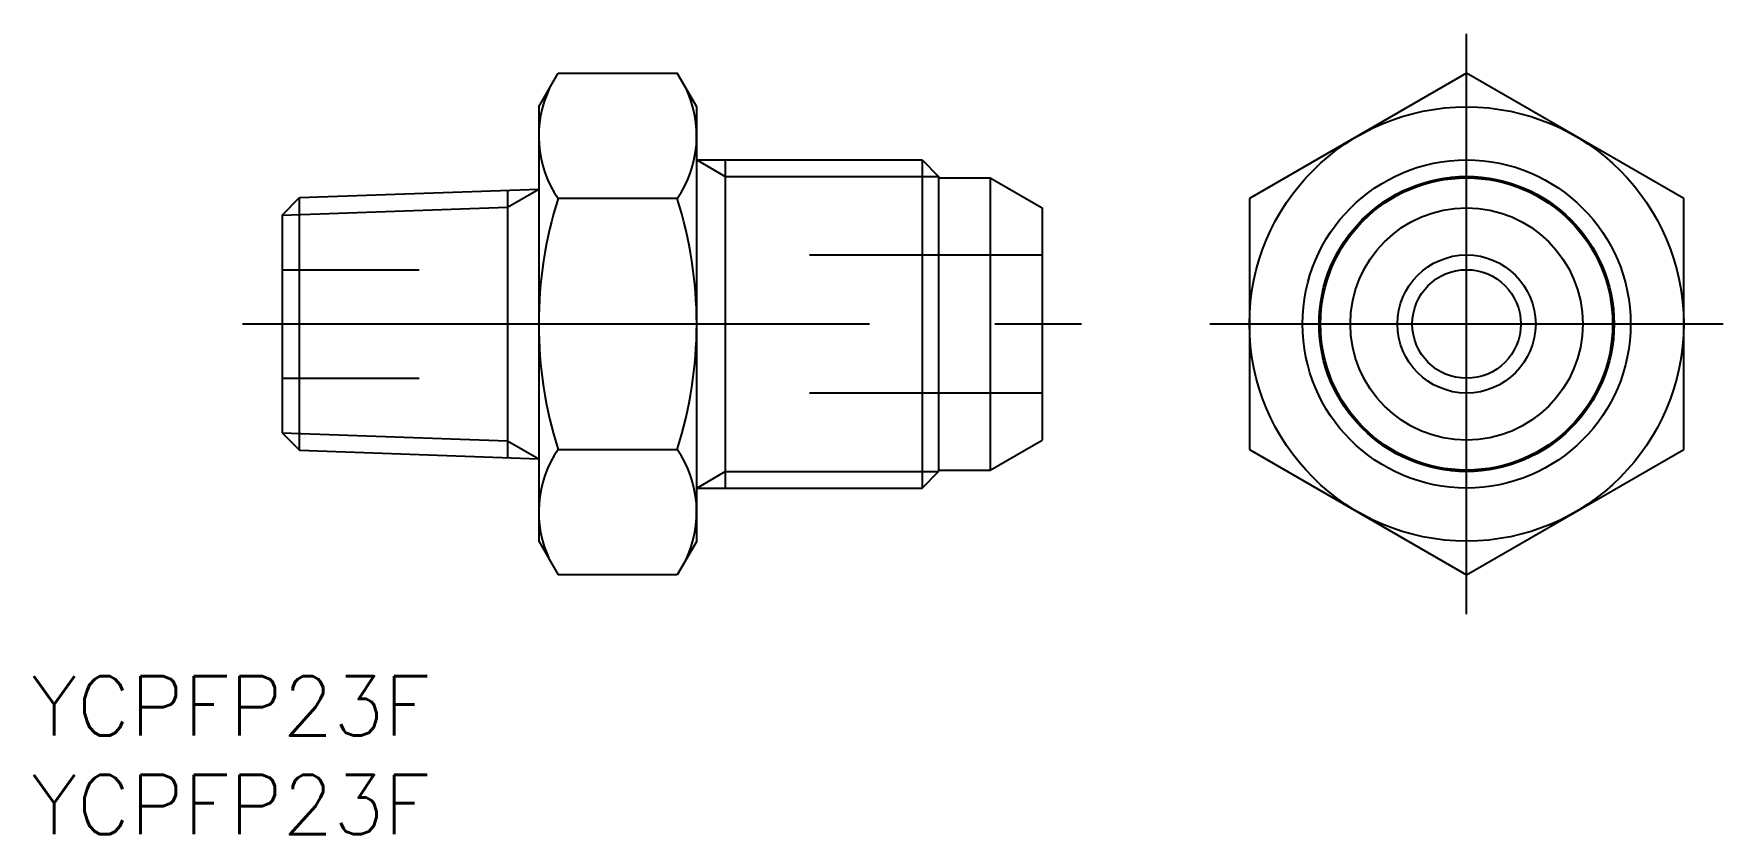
# Model space of a CAD drawing. Extents: x -72.6 to 13, y -25.8 to 14.7.
import ezdxf

# ---------------------------------------------------------------- set-up
doc = ezdxf.new("R2010")
doc.units = 0
doc.linetypes.add('CENTER', pattern=[50.8, 31.75, -6.35, 6.35, -6.35])
doc.linetypes.add('DASHED', pattern=[19.05, 12.7, -6.35])
doc.layers.get('0').update_dxf_attribs({"linetype": 'CONTINUOUS'})
doc.layers.add('CENTER', color=1, linetype='CENTER')
doc.styles.get("Standard").update_dxf_attribs({"font": 'txt.shx', "height": 3, "bigfont": 'bigfont.shx'})

msp = doc.modelspace()

# ---------------------------------------------------------------- linework, layer by layer
at = {"color": 7, "linetype": 'CONTINUOUS'}
for p, q in [((-47, 11), (-46.018, 12.702)), ((-46.018, 12.702), (-39.982, 12.702)), ((-39, 11), (-39.982, 12.702)), ((0, 12.702), (-11, 6.351)), ((11, 6.351), (0, 12.702)), ((-47, 11), (-47, -11)), ((-39, -11), (-39, 11)), ((-39, 8.31), (-27.585, 8.31)), ((-37.554, 8.31), (-37.554, -8.31)), ((-27.585, 8.31), (-27.585, -8.31)), ((-27.585, 8.31), (-26.75, 7.475)), ((-26.75, 7.475), (-26.75, -7.475)), ((-26.75, 7.4), (-24.125, 7.4)), ((-24.125, 7.4), (-24.125, -7.4)), ((-24.125, 7.4), (-21.5, 5.885)), ((-60, 5.513), (-59.113, 6.4)), ((-59.113, 6.4), (-47, 6.823)), ((-59.113, -6.4), (-59.113, 6.4)), ((-48.578, 6.767), (-48.578, -6.767)), ((-39.982, 6.351), (-46.018, 6.351)), ((-11, 6.351), (-11, -6.351)), ((11, -6.351), (11, 6.351)), ((-60, 5.513), (-60, -5.513)), ((-21.5, 5.885), (-21.5, -5.885)), ((-60, -5.513), (-59.113, -6.4)), ((-24.125, -7.4), (-21.5, -5.885)), ((-59.113, -6.4), (-47, -6.823)), ((-46.018, -6.351), (-39.982, -6.351)), ((-11, -6.351), (0, -12.702)), ((0, -12.702), (11, -6.351)), ((-27.585, -8.31), (-26.75, -7.475)), ((-26.75, -7.4), (-24.125, -7.4)), ((-39, -8.31), (-27.585, -8.31)), ((-47, -11), (-46.018, -12.702)), ((-39, -11), (-39.982, -12.702)), ((-39.982, -12.702), (-46.018, -12.702))]:
    msp.add_line(p, q, dxfattribs=at)
at = {"color": 3, "linetype": 'CONTINUOUS'}
for p, q in [((-39, 8.31), (-37.554, 7.475)), ((-37.554, 7.475), (-26.75, 7.475)), ((-48.578, 5.911), (-47, 6.823)), ((-60, 5.513), (-48.578, 5.911)), ((-60, -5.513), (-48.578, -5.911)), ((-48.578, -5.911), (-47, -6.823)), ((-39, -8.31), (-37.554, -7.475)), ((-37.554, -7.475), (-26.75, -7.475))]:
    msp.add_line(p, q, dxfattribs=at)
at = {"color": 3, "linetype": 'DASHED'}
for p, q in [((-33.292, 3.5), (-21.5, 3.5)), ((-60, 2.75), (-53.057, 2.75)), ((-60, -2.75), (-53.057, -2.75)), ((-21.5, -3.5), (-33.292, -3.5))]:
    msp.add_line(p, q, dxfattribs=at)
at = {"color": 7, "linetype": 'CONTINUOUS'}
for radius in [11, 8.31, 7.4, 5.885, 3.5, 2.75]:
    msp.add_circle((0, 0), radius, dxfattribs=at)
at = {"color": 3, "linetype": 'CONTINUOUS'}
msp.add_circle((0, 0), 7.475, dxfattribs=at)
at = {"color": 7, "linetype": 'CONTINUOUS'}
for centre, radius, start, end in [((-41.377, 9.526), 5.623, 154.38425, 214.38425), ((-44.623, 9.526), 5.623, 325.61575, 25.61575), ((-25.982, 0), 21.018, 162.41205, 197.58795), ((-60.018, 0), 21.018, 342.41205, 17.58795), ((-41.377, -9.526), 5.623, 145.61575, 205.61575), ((-44.623, -9.526), 5.623, 334.38425, 34.38425)]:
    msp.add_arc(centre, radius, start, end, dxfattribs=at)
at = {"layer": 'CENTER', "color": 1, "linetype": 'CENTER'}
for p, q in [((0, -14.702), (0, 14.702)), ((-62, 0), (-19.5, 0)), ((-13, 0), (13, 0))]:
    msp.add_line(p, q, dxfattribs=at)

# ---------------------------------------------------------------- texts
at = {"color": 7, "linetype": 'CONTINUOUS'}
for p in [(-72.707, -20.847), (-72.707, -25.847)]:
    msp.add_text('YCPFP23F', height=3, dxfattribs=at).set_placement(p)

doc.saveas('drawing.dxf')
